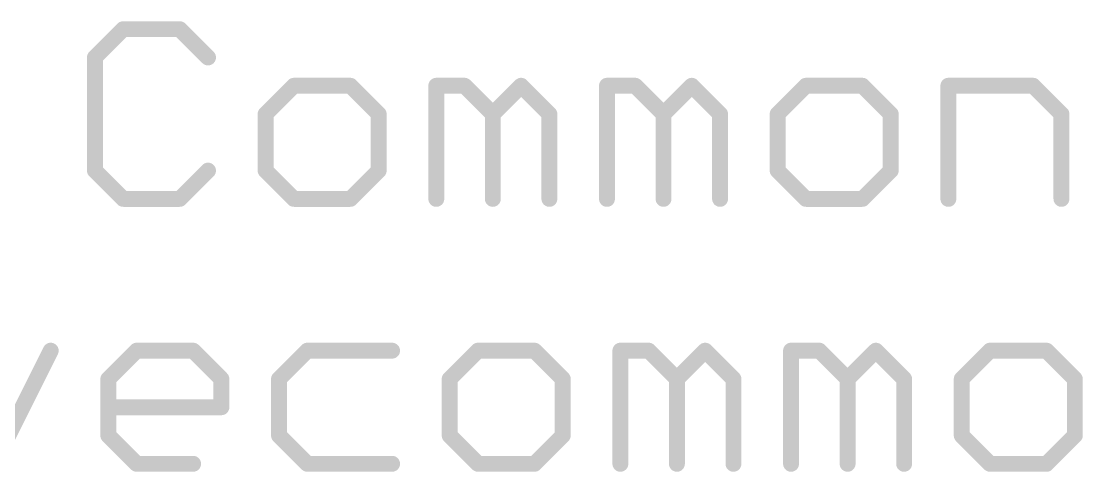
# Model space of a CAD drawing. Extents: x -22 to 88, y -20 to 45.
# Drawn here: x 20.89 to 31.07, y -11.43 to -7.11 of the extents above; entities that cross this region are included whole.
import ezdxf

# ---------------------------------------------------------------- set-up
doc = ezdxf.new("R2010")
doc.units = 0
doc.layers.add('51', color=53, linetype='CONTINUOUS')

msp = doc.modelspace()

# ---------------------------------------------------------------- linework, layer by layer
at = {"layer": '51', "const_width": 0.1524}
for points in [[(21.8691, -7.1868), (21.598, -7.458)], [(21.8691, -7.1868), (21.598, -7.458)], [(22.4115, -7.1868), (21.8691, -7.1868)], [(22.4115, -7.1868), (21.8691, -7.1868)], [(22.6826, -7.458), (22.4115, -7.1868)], [(22.6826, -7.458), (22.4115, -7.1868)], [(21.598, -7.458), (21.598, -8.5426)], [(21.598, -7.458), (21.598, -8.5426)], [(23.5063, -7.7291), (23.2351, -8.0003)], [(23.5063, -7.7291), (23.2351, -8.0003)], [(24.0486, -7.7291), (23.5063, -7.7291)], [(24.0486, -7.7291), (23.5063, -7.7291)], [(24.3198, -8.0003), (24.0486, -7.7291)], [(24.3198, -8.0003), (24.0486, -7.7291)], [(24.8723, -8.8138), (24.8723, -7.7291)], [(24.8723, -7.7291), (25.1435, -7.7291)], [(24.8723, -8.8138), (24.8723, -7.7291)], [(24.8723, -7.7291), (25.1435, -7.7291)], [(25.1435, -7.7291), (25.4146, -8.0003)], [(25.1435, -7.7291), (25.4146, -8.0003)], [(25.4146, -8.0003), (25.6858, -7.7291)], [(25.4146, -8.0003), (25.6858, -7.7291)], [(25.6858, -7.7291), (25.957, -8.0003)], [(25.6858, -7.7291), (25.957, -8.0003)], [(26.5095, -8.8138), (26.5095, -7.7291)], [(26.5095, -7.7291), (26.7806, -7.7291)], [(26.5095, -8.8138), (26.5095, -7.7291)], [(26.5095, -7.7291), (26.7806, -7.7291)], [(26.7806, -7.7291), (27.0518, -8.0003)], [(26.7806, -7.7291), (27.0518, -8.0003)], [(27.0518, -8.0003), (27.3229, -7.7291)], [(27.0518, -8.0003), (27.3229, -7.7291)], [(27.3229, -7.7291), (27.5941, -8.0003)], [(27.3229, -7.7291), (27.5941, -8.0003)], [(28.4178, -7.7291), (28.1466, -8.0003)], [(28.4178, -7.7291), (28.1466, -8.0003)], [(28.9601, -7.7291), (28.4178, -7.7291)], [(28.9601, -7.7291), (28.4178, -7.7291)], [(29.2313, -8.0003), (28.9601, -7.7291)], [(29.2313, -8.0003), (28.9601, -7.7291)], [(29.7838, -8.8138), (29.7838, -7.7291)], [(29.7838, -7.7291), (30.5973, -7.7291)], [(29.7838, -8.8138), (29.7838, -7.7291)], [(29.7838, -7.7291), (30.5973, -7.7291)], [(30.5973, -7.7291), (30.8684, -8.0003)], [(30.5973, -7.7291), (30.8684, -8.0003)], [(23.2351, -8.0003), (23.2351, -8.5426)], [(23.2351, -8.0003), (23.2351, -8.5426)], [(24.3198, -8.5426), (24.3198, -8.0003)], [(24.3198, -8.5426), (24.3198, -8.0003)], [(25.4146, -8.0003), (25.4146, -8.8138)], [(25.4146, -8.0003), (25.4146, -8.8138)], [(25.957, -8.0003), (25.957, -8.8138)], [(25.957, -8.0003), (25.957, -8.8138)], [(27.0518, -8.0003), (27.0518, -8.8138)], [(27.0518, -8.0003), (27.0518, -8.8138)], [(27.5941, -8.0003), (27.5941, -8.8138)], [(27.5941, -8.0003), (27.5941, -8.8138)], [(28.1466, -8.0003), (28.1466, -8.5426)], [(28.1466, -8.0003), (28.1466, -8.5426)], [(29.2313, -8.5426), (29.2313, -8.0003)], [(29.2313, -8.5426), (29.2313, -8.0003)], [(30.8684, -8.0003), (30.8684, -8.8138)], [(30.8684, -8.0003), (30.8684, -8.8138)], [(21.598, -8.5426), (21.8691, -8.8138)], [(21.598, -8.5426), (21.8691, -8.8138)], [(22.4115, -8.8138), (22.6826, -8.5426)], [(22.4115, -8.8138), (22.6826, -8.5426)], [(23.2351, -8.5426), (23.5063, -8.8138)], [(23.2351, -8.5426), (23.5063, -8.8138)], [(24.0486, -8.8138), (24.3198, -8.5426)], [(24.0486, -8.8138), (24.3198, -8.5426)], [(28.1466, -8.5426), (28.4178, -8.8138)], [(28.1466, -8.5426), (28.4178, -8.8138)], [(28.9601, -8.8138), (29.2313, -8.5426)], [(28.9601, -8.8138), (29.2313, -8.5426)], [(21.8691, -8.8138), (22.4115, -8.8138)], [(21.8691, -8.8138), (22.4115, -8.8138)], [(23.5063, -8.8138), (24.0486, -8.8138)], [(23.5063, -8.8138), (24.0486, -8.8138)], [(28.4178, -8.8138), (28.9601, -8.8138)], [(28.4178, -8.8138), (28.9601, -8.8138)], [(20.6316, -11.3538), (21.1739, -10.2691)], [(20.6316, -11.3538), (21.1739, -10.2691)], [(21.7264, -10.5403), (21.9976, -10.2691)], [(21.7264, -10.5403), (21.9976, -10.2691)], [(21.9976, -10.2691), (22.5399, -10.2691)], [(21.9976, -10.2691), (22.5399, -10.2691)], [(22.5399, -10.2691), (22.811, -10.5403)], [(22.5399, -10.2691), (22.811, -10.5403)], [(23.6347, -10.2691), (23.3635, -10.5403)], [(23.6347, -10.2691), (23.3635, -10.5403)], [(24.4482, -10.2691), (23.6347, -10.2691)], [(24.4482, -10.2691), (23.6347, -10.2691)], [(25.2719, -10.2691), (25.0007, -10.5403)], [(25.2719, -10.2691), (25.0007, -10.5403)], [(25.8142, -10.2691), (25.2719, -10.2691)], [(25.8142, -10.2691), (25.2719, -10.2691)], [(26.0854, -10.5403), (25.8142, -10.2691)], [(26.0854, -10.5403), (25.8142, -10.2691)], [(26.6379, -11.3538), (26.6379, -10.2691)], [(26.6379, -10.2691), (26.909, -10.2691)], [(26.6379, -11.3538), (26.6379, -10.2691)], [(26.6379, -10.2691), (26.909, -10.2691)], [(26.909, -10.2691), (27.1802, -10.5403)], [(26.909, -10.2691), (27.1802, -10.5403)], [(27.1802, -10.5403), (27.4514, -10.2691)], [(27.1802, -10.5403), (27.4514, -10.2691)], [(27.4514, -10.2691), (27.7225, -10.5403)], [(27.4514, -10.2691), (27.7225, -10.5403)], [(28.275, -11.3538), (28.275, -10.2691)], [(28.275, -10.2691), (28.5462, -10.2691)], [(28.275, -11.3538), (28.275, -10.2691)], [(28.275, -10.2691), (28.5462, -10.2691)], [(28.5462, -10.2691), (28.8173, -10.5403)], [(28.5462, -10.2691), (28.8173, -10.5403)], [(28.8173, -10.5403), (29.0885, -10.2691)], [(28.8173, -10.5403), (29.0885, -10.2691)], [(29.0885, -10.2691), (29.3597, -10.5403)], [(29.0885, -10.2691), (29.3597, -10.5403)], [(30.1833, -10.2691), (29.9122, -10.5403)], [(30.1833, -10.2691), (29.9122, -10.5403)], [(30.7257, -10.2691), (30.1833, -10.2691)], [(30.7257, -10.2691), (30.1833, -10.2691)], [(30.9968, -10.5403), (30.7257, -10.2691)], [(30.9968, -10.5403), (30.7257, -10.2691)], [(21.7264, -11.0826), (21.7264, -10.5403)], [(21.7264, -11.0826), (21.7264, -10.5403)], [(22.811, -10.5403), (22.811, -10.8115)], [(22.811, -10.5403), (22.811, -10.8115)], [(23.3635, -10.5403), (23.3635, -11.0826)], [(23.3635, -10.5403), (23.3635, -11.0826)], [(25.0007, -10.5403), (25.0007, -11.0826)], [(25.0007, -10.5403), (25.0007, -11.0826)], [(26.0854, -11.0826), (26.0854, -10.5403)], [(26.0854, -11.0826), (26.0854, -10.5403)], [(27.1802, -10.5403), (27.1802, -11.3538)], [(27.1802, -10.5403), (27.1802, -11.3538)], [(27.7225, -10.5403), (27.7225, -11.3538)], [(27.7225, -10.5403), (27.7225, -11.3538)], [(28.8173, -10.5403), (28.8173, -11.3538)], [(28.8173, -10.5403), (28.8173, -11.3538)], [(29.3597, -10.5403), (29.3597, -11.3538)], [(29.3597, -10.5403), (29.3597, -11.3538)], [(29.9122, -10.5403), (29.9122, -11.0826)], [(29.9122, -10.5403), (29.9122, -11.0826)], [(30.9968, -11.0826), (30.9968, -10.5403)], [(30.9968, -11.0826), (30.9968, -10.5403)], [(22.811, -10.8115), (21.7264, -10.8115)], [(22.811, -10.8115), (21.7264, -10.8115)], [(21.9976, -11.3538), (21.7264, -11.0826)], [(21.9976, -11.3538), (21.7264, -11.0826)], [(23.3635, -11.0826), (23.6347, -11.3538)], [(23.3635, -11.0826), (23.6347, -11.3538)], [(25.0007, -11.0826), (25.2719, -11.3538)], [(25.0007, -11.0826), (25.2719, -11.3538)], [(25.8142, -11.3538), (26.0854, -11.0826)], [(25.8142, -11.3538), (26.0854, -11.0826)], [(29.9122, -11.0826), (30.1833, -11.3538)], [(29.9122, -11.0826), (30.1833, -11.3538)], [(30.7257, -11.3538), (30.9968, -11.0826)], [(30.7257, -11.3538), (30.9968, -11.0826)], [(22.5399, -11.3538), (21.9976, -11.3538)], [(22.5399, -11.3538), (21.9976, -11.3538)], [(23.6347, -11.3538), (24.4482, -11.3538)], [(23.6347, -11.3538), (24.4482, -11.3538)], [(25.2719, -11.3538), (25.8142, -11.3538)], [(25.2719, -11.3538), (25.8142, -11.3538)], [(30.1833, -11.3538), (30.7257, -11.3538)], [(30.1833, -11.3538), (30.7257, -11.3538)]]:
    msp.add_lwpolyline(points, dxfattribs=at)
at = {"layer": '51', "const_width": 0.0762}
for points in [[(21.8691, -7.1487, 1), (21.8691, -7.2249)], [(21.8691, -7.1487, 1), (21.8691, -7.2249)], [(21.8961, -7.2138, 1), (21.8422, -7.1599)], [(21.8961, -7.2138, 1), (21.8422, -7.1599)], [(22.4384, -7.1599, 1), (22.3845, -7.2138)], [(22.4384, -7.1599, 1), (22.3845, -7.2138)], [(22.4115, -7.2249, 1), (22.4115, -7.1487)], [(22.4115, -7.2249, 1), (22.4115, -7.1487)], [(21.571, -7.431, 1), (21.6249, -7.4849)], [(21.571, -7.431, 1), (21.6249, -7.4849)], [(21.6361, -7.458, 1), (21.5599, -7.458)], [(21.6361, -7.458, 1), (21.5599, -7.458)], [(22.6557, -7.4849, 1), (22.7096, -7.431)], [(22.6557, -7.4849, 1), (22.7096, -7.431)], [(23.5063, -7.691, 1), (23.5063, -7.7672)], [(23.5063, -7.691, 1), (23.5063, -7.7672)], [(23.5332, -7.7561, 1), (23.4794, -7.7022)], [(23.5332, -7.7561, 1), (23.4794, -7.7022)], [(24.0756, -7.7022, 1), (24.0217, -7.7561)], [(24.0756, -7.7022, 1), (24.0217, -7.7561)], [(24.0486, -7.7672, 1), (24.0486, -7.691)], [(24.0486, -7.7672, 1), (24.0486, -7.691)], [(24.9104, -7.7291, 1), (24.8342, -7.7291)], [(24.8723, -7.691, 1), (24.8723, -7.7672)], [(24.9104, -7.7291, 1), (24.8342, -7.7291)], [(24.8723, -7.691, 1), (24.8723, -7.7672)], [(25.1704, -7.7022, 1), (25.1165, -7.7561)], [(25.1704, -7.7022, 1), (25.1165, -7.7561)], [(25.1435, -7.7672, 1), (25.1435, -7.691)], [(25.1435, -7.7672, 1), (25.1435, -7.691)], [(25.7127, -7.7022, 1), (25.6588, -7.7561)], [(25.7127, -7.7022, 1), (25.6588, -7.7561)], [(25.7127, -7.7561, 1), (25.6588, -7.7022)], [(25.7127, -7.7561, 1), (25.6588, -7.7022)], [(26.5476, -7.7291, 1), (26.4714, -7.7291)], [(26.5095, -7.691, 1), (26.5095, -7.7672)], [(26.5476, -7.7291, 1), (26.4714, -7.7291)], [(26.5095, -7.691, 1), (26.5095, -7.7672)], [(26.8076, -7.7022, 1), (26.7537, -7.7561)], [(26.8076, -7.7022, 1), (26.7537, -7.7561)], [(26.7806, -7.7672, 1), (26.7806, -7.691)], [(26.7806, -7.7672, 1), (26.7806, -7.691)], [(27.3499, -7.7022, 1), (27.296, -7.7561)], [(27.3499, -7.7022, 1), (27.296, -7.7561)], [(27.3499, -7.7561, 1), (27.296, -7.7022)], [(27.3499, -7.7561, 1), (27.296, -7.7022)], [(28.4178, -7.691, 1), (28.4178, -7.7672)], [(28.4178, -7.691, 1), (28.4178, -7.7672)], [(28.4447, -7.7561, 1), (28.3908, -7.7022)], [(28.4447, -7.7561, 1), (28.3908, -7.7022)], [(28.987, -7.7022, 1), (28.9332, -7.7561)], [(28.987, -7.7022, 1), (28.9332, -7.7561)], [(28.9601, -7.7672, 1), (28.9601, -7.691)], [(28.9601, -7.7672, 1), (28.9601, -7.691)], [(29.8219, -7.7291, 1), (29.7457, -7.7291)], [(29.7838, -7.691, 1), (29.7838, -7.7672)], [(29.8219, -7.7291, 1), (29.7457, -7.7291)], [(29.7838, -7.691, 1), (29.7838, -7.7672)], [(30.6242, -7.7022, 1), (30.5703, -7.7561)], [(30.6242, -7.7022, 1), (30.5703, -7.7561)], [(30.5973, -7.7672, 1), (30.5973, -7.691)], [(30.5973, -7.7672, 1), (30.5973, -7.691)], [(23.2732, -8.0003, 1), (23.197, -8.0003)], [(23.2732, -8.0003, 1), (23.197, -8.0003)], [(23.2082, -7.9734, 1), (23.2621, -8.0272)], [(23.2082, -7.9734, 1), (23.2621, -8.0272)], [(24.3579, -8.0003, 1), (24.2817, -8.0003)], [(24.3579, -8.0003, 1), (24.2817, -8.0003)], [(24.2929, -8.0272, 1), (24.3467, -7.9734)], [(24.2929, -8.0272, 1), (24.3467, -7.9734)], [(25.4527, -8.0003, 1), (25.3765, -8.0003)], [(25.4527, -8.0003, 1), (25.3765, -8.0003)], [(25.3877, -7.9734, 1), (25.4416, -8.0272)], [(25.3877, -7.9734, 1), (25.4416, -8.0272)], [(25.3877, -8.0272, 1), (25.4416, -7.9734)], [(25.3877, -8.0272, 1), (25.4416, -7.9734)], [(25.9951, -8.0003, 1), (25.9189, -8.0003)], [(25.9951, -8.0003, 1), (25.9189, -8.0003)], [(25.93, -8.0272, 1), (25.9839, -7.9734)], [(25.93, -8.0272, 1), (25.9839, -7.9734)], [(27.0899, -8.0003, 1), (27.0137, -8.0003)], [(27.0899, -8.0003, 1), (27.0137, -8.0003)], [(27.0248, -7.9734, 1), (27.0787, -8.0272)], [(27.0248, -7.9734, 1), (27.0787, -8.0272)], [(27.0248, -8.0272, 1), (27.0787, -7.9734)], [(27.0248, -8.0272, 1), (27.0787, -7.9734)], [(27.6322, -8.0003, 1), (27.556, -8.0003)], [(27.6322, -8.0003, 1), (27.556, -8.0003)], [(27.5672, -8.0272, 1), (27.6211, -7.9734)], [(27.5672, -8.0272, 1), (27.6211, -7.9734)], [(28.1847, -8.0003, 1), (28.1085, -8.0003)], [(28.1847, -8.0003, 1), (28.1085, -8.0003)], [(28.1197, -7.9734, 1), (28.1735, -8.0272)], [(28.1197, -7.9734, 1), (28.1735, -8.0272)], [(29.2694, -8.0003, 1), (29.1932, -8.0003)], [(29.2694, -8.0003, 1), (29.1932, -8.0003)], [(29.2043, -8.0272, 1), (29.2582, -7.9734)], [(29.2043, -8.0272, 1), (29.2582, -7.9734)], [(30.9065, -8.0003, 1), (30.8303, -8.0003)], [(30.9065, -8.0003, 1), (30.8303, -8.0003)], [(30.8415, -8.0272, 1), (30.8954, -7.9734)], [(30.8415, -8.0272, 1), (30.8954, -7.9734)], [(21.6249, -8.5157, 1), (21.571, -8.5696)], [(21.6249, -8.5157, 1), (21.571, -8.5696)], [(21.5599, -8.5426, 1), (21.6361, -8.5426)], [(21.5599, -8.5426, 1), (21.6361, -8.5426)], [(22.7096, -8.5696, 1), (22.6557, -8.5157)], [(22.7096, -8.5696, 1), (22.6557, -8.5157)], [(23.2621, -8.5157, 1), (23.2082, -8.5696)], [(23.2621, -8.5157, 1), (23.2082, -8.5696)], [(23.197, -8.5426, 1), (23.2732, -8.5426)], [(23.197, -8.5426, 1), (23.2732, -8.5426)], [(24.2817, -8.5426, 1), (24.3579, -8.5426)], [(24.2817, -8.5426, 1), (24.3579, -8.5426)], [(24.3467, -8.5696, 1), (24.2929, -8.5157)], [(24.3467, -8.5696, 1), (24.2929, -8.5157)], [(28.1735, -8.5157, 1), (28.1197, -8.5696)], [(28.1735, -8.5157, 1), (28.1197, -8.5696)], [(28.1085, -8.5426, 1), (28.1847, -8.5426)], [(28.1085, -8.5426, 1), (28.1847, -8.5426)], [(29.1932, -8.5426, 1), (29.2694, -8.5426)], [(29.1932, -8.5426, 1), (29.2694, -8.5426)], [(29.2582, -8.5696, 1), (29.2043, -8.5157)], [(29.2582, -8.5696, 1), (29.2043, -8.5157)], [(21.8691, -8.7757, 1), (21.8691, -8.8519)], [(21.8691, -8.7757, 1), (21.8691, -8.8519)], [(21.8422, -8.8407, 1), (21.8961, -8.7869)], [(21.8422, -8.8407, 1), (21.8961, -8.7869)], [(22.3845, -8.7869, 1), (22.4384, -8.8407)], [(22.3845, -8.7869, 1), (22.4384, -8.8407)], [(22.4115, -8.8519, 1), (22.4115, -8.7757)], [(22.4115, -8.8519, 1), (22.4115, -8.7757)], [(23.5063, -8.7757, 1), (23.5063, -8.8519)], [(23.5063, -8.7757, 1), (23.5063, -8.8519)], [(23.4794, -8.8407, 1), (23.5332, -8.7869)], [(23.4794, -8.8407, 1), (23.5332, -8.7869)], [(24.0217, -8.7869, 1), (24.0756, -8.8407)], [(24.0217, -8.7869, 1), (24.0756, -8.8407)], [(24.0486, -8.8519, 1), (24.0486, -8.7757)], [(24.0486, -8.8519, 1), (24.0486, -8.7757)], [(28.4178, -8.7757, 1), (28.4178, -8.8519)], [(28.4178, -8.7757, 1), (28.4178, -8.8519)], [(28.3908, -8.8407, 1), (28.4447, -8.7869)], [(28.3908, -8.8407, 1), (28.4447, -8.7869)], [(28.9332, -8.7869, 1), (28.987, -8.8407)], [(28.9332, -8.7869, 1), (28.987, -8.8407)], [(28.9601, -8.8519, 1), (28.9601, -8.7757)], [(28.9601, -8.8519, 1), (28.9601, -8.7757)], [(24.8342, -8.8138, 1), (24.9104, -8.8138)], [(24.8342, -8.8138, 1), (24.9104, -8.8138)], [(25.3765, -8.8138, 1), (25.4527, -8.8138)], [(25.3765, -8.8138, 1), (25.4527, -8.8138)], [(25.9189, -8.8138, 1), (25.9951, -8.8138)], [(25.9189, -8.8138, 1), (25.9951, -8.8138)], [(26.4714, -8.8138, 1), (26.5476, -8.8138)], [(26.4714, -8.8138, 1), (26.5476, -8.8138)], [(27.0137, -8.8138, 1), (27.0899, -8.8138)], [(27.0137, -8.8138, 1), (27.0899, -8.8138)], [(27.556, -8.8138, 1), (27.6322, -8.8138)], [(27.556, -8.8138, 1), (27.6322, -8.8138)], [(29.7457, -8.8138, 1), (29.8219, -8.8138)], [(29.7457, -8.8138, 1), (29.8219, -8.8138)], [(30.8303, -8.8138, 1), (30.9065, -8.8138)], [(30.8303, -8.8138, 1), (30.9065, -8.8138)], [(21.208, -10.2862, 1), (21.1398, -10.2521)], [(21.208, -10.2862, 1), (21.1398, -10.2521)], [(21.9976, -10.231, 1), (21.9976, -10.3072)], [(21.9976, -10.231, 1), (21.9976, -10.3072)], [(22.0245, -10.2961, 1), (21.9706, -10.2422)], [(22.0245, -10.2961, 1), (21.9706, -10.2422)], [(22.5668, -10.2422, 1), (22.5129, -10.2961)], [(22.5668, -10.2422, 1), (22.5129, -10.2961)], [(22.5399, -10.3072, 1), (22.5399, -10.231)], [(22.5399, -10.3072, 1), (22.5399, -10.231)], [(23.6347, -10.231, 1), (23.6347, -10.3072)], [(23.6347, -10.231, 1), (23.6347, -10.3072)], [(23.6616, -10.2961, 1), (23.6078, -10.2422)], [(23.6616, -10.2961, 1), (23.6078, -10.2422)], [(24.4482, -10.3072, 1), (24.4482, -10.231)], [(24.4482, -10.3072, 1), (24.4482, -10.231)], [(25.2719, -10.231, 1), (25.2719, -10.3072)], [(25.2719, -10.231, 1), (25.2719, -10.3072)], [(25.2988, -10.2961, 1), (25.2449, -10.2422)], [(25.2988, -10.2961, 1), (25.2449, -10.2422)], [(25.8411, -10.2422, 1), (25.7873, -10.2961)], [(25.8411, -10.2422, 1), (25.7873, -10.2961)], [(25.8142, -10.3072, 1), (25.8142, -10.231)], [(25.8142, -10.3072, 1), (25.8142, -10.231)], [(26.676, -10.2691, 1), (26.5998, -10.2691)], [(26.6379, -10.231, 1), (26.6379, -10.3072)], [(26.676, -10.2691, 1), (26.5998, -10.2691)], [(26.6379, -10.231, 1), (26.6379, -10.3072)], [(26.936, -10.2422, 1), (26.8821, -10.2961)], [(26.936, -10.2422, 1), (26.8821, -10.2961)], [(26.909, -10.3072, 1), (26.909, -10.231)], [(26.909, -10.3072, 1), (26.909, -10.231)], [(27.4783, -10.2422, 1), (27.4244, -10.2961)], [(27.4783, -10.2422, 1), (27.4244, -10.2961)], [(27.4783, -10.2961, 1), (27.4244, -10.2422)], [(27.4783, -10.2961, 1), (27.4244, -10.2422)], [(28.3131, -10.2691, 1), (28.2369, -10.2691)], [(28.275, -10.231, 1), (28.275, -10.3072)], [(28.3131, -10.2691, 1), (28.2369, -10.2691)], [(28.275, -10.231, 1), (28.275, -10.3072)], [(28.5731, -10.2422, 1), (28.5192, -10.2961)], [(28.5731, -10.2422, 1), (28.5192, -10.2961)], [(28.5462, -10.3072, 1), (28.5462, -10.231)], [(28.5462, -10.3072, 1), (28.5462, -10.231)], [(29.1154, -10.2422, 1), (29.0616, -10.2961)], [(29.1154, -10.2422, 1), (29.0616, -10.2961)], [(29.1154, -10.2961, 1), (29.0616, -10.2422)], [(29.1154, -10.2961, 1), (29.0616, -10.2422)], [(30.1833, -10.231, 1), (30.1833, -10.3072)], [(30.1833, -10.231, 1), (30.1833, -10.3072)], [(30.2103, -10.2961, 1), (30.1564, -10.2422)], [(30.2103, -10.2961, 1), (30.1564, -10.2422)], [(30.7526, -10.2422, 1), (30.6987, -10.2961)], [(30.7526, -10.2422, 1), (30.6987, -10.2961)], [(30.7257, -10.3072, 1), (30.7257, -10.231)], [(30.7257, -10.3072, 1), (30.7257, -10.231)], [(21.7645, -10.5403, 1), (21.6883, -10.5403)], [(21.7645, -10.5403, 1), (21.6883, -10.5403)], [(21.6994, -10.5134, 1), (21.7533, -10.5672)], [(21.6994, -10.5134, 1), (21.7533, -10.5672)], [(22.8491, -10.5403, 1), (22.7729, -10.5403)], [(22.8491, -10.5403, 1), (22.7729, -10.5403)], [(22.7841, -10.5672, 1), (22.838, -10.5134)], [(22.7841, -10.5672, 1), (22.838, -10.5134)], [(23.4016, -10.5403, 1), (23.3254, -10.5403)], [(23.4016, -10.5403, 1), (23.3254, -10.5403)], [(23.3366, -10.5134, 1), (23.3905, -10.5672)], [(23.3366, -10.5134, 1), (23.3905, -10.5672)], [(25.0388, -10.5403, 1), (24.9626, -10.5403)], [(25.0388, -10.5403, 1), (24.9626, -10.5403)], [(24.9738, -10.5134, 1), (25.0276, -10.5672)], [(24.9738, -10.5134, 1), (25.0276, -10.5672)], [(26.1235, -10.5403, 1), (26.0473, -10.5403)], [(26.1235, -10.5403, 1), (26.0473, -10.5403)], [(26.0584, -10.5672, 1), (26.1123, -10.5134)], [(26.0584, -10.5672, 1), (26.1123, -10.5134)], [(27.2183, -10.5403, 1), (27.1421, -10.5403)], [(27.2183, -10.5403, 1), (27.1421, -10.5403)], [(27.1532, -10.5134, 1), (27.2071, -10.5672)], [(27.1532, -10.5134, 1), (27.2071, -10.5672)], [(27.1532, -10.5672, 1), (27.2071, -10.5134)], [(27.1532, -10.5672, 1), (27.2071, -10.5134)], [(27.7606, -10.5403, 1), (27.6844, -10.5403)], [(27.7606, -10.5403, 1), (27.6844, -10.5403)], [(27.6956, -10.5672, 1), (27.7495, -10.5134)], [(27.6956, -10.5672, 1), (27.7495, -10.5134)], [(28.8554, -10.5403, 1), (28.7792, -10.5403)], [(28.8554, -10.5403, 1), (28.7792, -10.5403)], [(28.7904, -10.5134, 1), (28.8443, -10.5672)], [(28.7904, -10.5134, 1), (28.8443, -10.5672)], [(28.7904, -10.5672, 1), (28.8443, -10.5134)], [(28.7904, -10.5672, 1), (28.8443, -10.5134)], [(29.3978, -10.5403, 1), (29.3216, -10.5403)], [(29.3978, -10.5403, 1), (29.3216, -10.5403)], [(29.3327, -10.5672, 1), (29.3866, -10.5134)], [(29.3327, -10.5672, 1), (29.3866, -10.5134)], [(29.9503, -10.5403, 1), (29.8741, -10.5403)], [(29.9503, -10.5403, 1), (29.8741, -10.5403)], [(29.8852, -10.5134, 1), (29.9391, -10.5672)], [(29.8852, -10.5134, 1), (29.9391, -10.5672)], [(31.0349, -10.5403, 1), (30.9587, -10.5403)], [(31.0349, -10.5403, 1), (30.9587, -10.5403)], [(30.9699, -10.5672, 1), (31.0238, -10.5134)], [(30.9699, -10.5672, 1), (31.0238, -10.5134)], [(21.7264, -10.7734, 1), (21.7264, -10.8496)], [(21.7264, -10.7734, 1), (21.7264, -10.8496)], [(22.7729, -10.8115, 1), (22.8491, -10.8115)], [(22.7729, -10.8115, 1), (22.8491, -10.8115)], [(22.811, -10.8496, 1), (22.811, -10.7734)], [(22.811, -10.8496, 1), (22.811, -10.7734)], [(21.7533, -11.0557, 1), (21.6994, -11.1096)], [(21.7533, -11.0557, 1), (21.6994, -11.1096)], [(21.6883, -11.0826, 1), (21.7645, -11.0826)], [(21.6883, -11.0826, 1), (21.7645, -11.0826)], [(23.3905, -11.0557, 1), (23.3366, -11.1096)], [(23.3905, -11.0557, 1), (23.3366, -11.1096)], [(23.3254, -11.0826, 1), (23.4016, -11.0826)], [(23.3254, -11.0826, 1), (23.4016, -11.0826)], [(25.0276, -11.0557, 1), (24.9738, -11.1096)], [(25.0276, -11.0557, 1), (24.9738, -11.1096)], [(24.9626, -11.0826, 1), (25.0388, -11.0826)], [(24.9626, -11.0826, 1), (25.0388, -11.0826)], [(26.0473, -11.0826, 1), (26.1235, -11.0826)], [(26.0473, -11.0826, 1), (26.1235, -11.0826)], [(26.1123, -11.1096, 1), (26.0584, -11.0557)], [(26.1123, -11.1096, 1), (26.0584, -11.0557)], [(29.9391, -11.0557, 1), (29.8852, -11.1096)], [(29.9391, -11.0557, 1), (29.8852, -11.1096)], [(29.8741, -11.0826, 1), (29.9503, -11.0826)], [(29.8741, -11.0826, 1), (29.9503, -11.0826)], [(30.9587, -11.0826, 1), (31.0349, -11.0826)], [(30.9587, -11.0826, 1), (31.0349, -11.0826)], [(31.0238, -11.1096, 1), (30.9699, -11.0557)], [(31.0238, -11.1096, 1), (30.9699, -11.0557)], [(21.9976, -11.3157, 1), (21.9976, -11.3919)], [(21.9976, -11.3157, 1), (21.9976, -11.3919)], [(21.9706, -11.3807, 1), (22.0245, -11.3269)], [(21.9706, -11.3807, 1), (22.0245, -11.3269)], [(22.5399, -11.3919, 1), (22.5399, -11.3157)], [(22.5399, -11.3919, 1), (22.5399, -11.3157)], [(23.6347, -11.3157, 1), (23.6347, -11.3919)], [(23.6347, -11.3157, 1), (23.6347, -11.3919)], [(23.6078, -11.3807, 1), (23.6616, -11.3269)], [(23.6078, -11.3807, 1), (23.6616, -11.3269)], [(24.4482, -11.3919, 1), (24.4482, -11.3157)], [(24.4482, -11.3919, 1), (24.4482, -11.3157)], [(25.2719, -11.3157, 1), (25.2719, -11.3919)], [(25.2719, -11.3157, 1), (25.2719, -11.3919)], [(25.2449, -11.3807, 1), (25.2988, -11.3269)], [(25.2449, -11.3807, 1), (25.2988, -11.3269)], [(25.7873, -11.3269, 1), (25.8411, -11.3807)], [(25.7873, -11.3269, 1), (25.8411, -11.3807)], [(25.8142, -11.3919, 1), (25.8142, -11.3157)], [(25.8142, -11.3919, 1), (25.8142, -11.3157)], [(30.1833, -11.3157, 1), (30.1833, -11.3919)], [(30.1833, -11.3157, 1), (30.1833, -11.3919)], [(30.1564, -11.3807, 1), (30.2103, -11.3269)], [(30.1564, -11.3807, 1), (30.2103, -11.3269)], [(30.6987, -11.3269, 1), (30.7526, -11.3807)], [(30.6987, -11.3269, 1), (30.7526, -11.3807)], [(30.7257, -11.3919, 1), (30.7257, -11.3157)], [(30.7257, -11.3919, 1), (30.7257, -11.3157)], [(26.5998, -11.3538, 1), (26.676, -11.3538)], [(26.5998, -11.3538, 1), (26.676, -11.3538)], [(27.1421, -11.3538, 1), (27.2183, -11.3538)], [(27.1421, -11.3538, 1), (27.2183, -11.3538)], [(27.6844, -11.3538, 1), (27.7606, -11.3538)], [(27.6844, -11.3538, 1), (27.7606, -11.3538)], [(28.2369, -11.3538, 1), (28.3131, -11.3538)], [(28.2369, -11.3538, 1), (28.3131, -11.3538)], [(28.7792, -11.3538, 1), (28.8554, -11.3538)], [(28.7792, -11.3538, 1), (28.8554, -11.3538)], [(29.3216, -11.3538, 1), (29.3978, -11.3538)], [(29.3216, -11.3538, 1), (29.3978, -11.3538)]]:
    msp.add_lwpolyline(points, format="xyb", dxfattribs=at)

doc.saveas('drawing.dxf')
